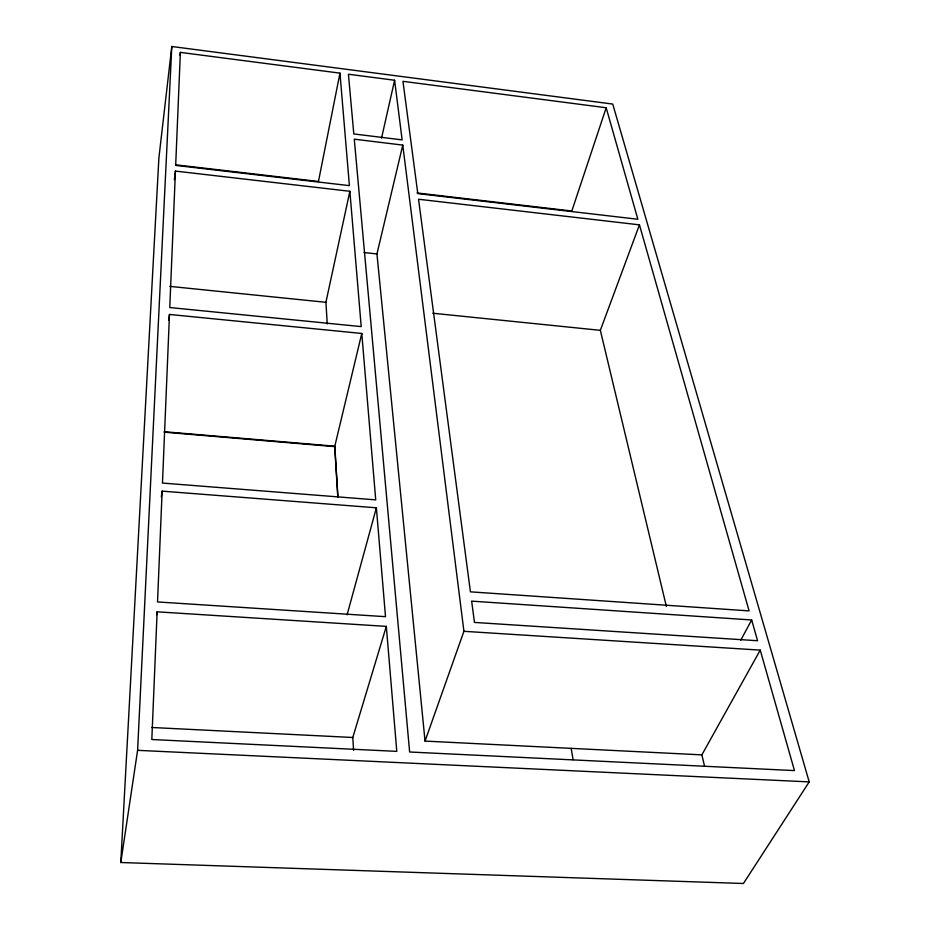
<?xml version="1.0" encoding="UTF-8"?>
<svg xmlns="http://www.w3.org/2000/svg" width="930" height="930" viewBox="0 0 930 930"><rect width="100%" height="100%" fill="white"/><g stroke="black" fill="none" stroke-linecap="round" stroke-linejoin="round"><path stroke-width="1.4" d="M157.124 611.824L151.822 739.524L396.785 751.37L386.322 626.378L157.124 611.824L156.705 614.672M162.134 491.145L157.53 601.942L385.508 616.683L376.383 507.803L162.134 491.145L161.332 496.887M169.481 314.456L162.471 483.065L375.72 499.863L361.782 333.463L169.481 314.456L168.725 320.211M175.433 171.085L169.772 307.539L361.2 326.604L349.866 191.289L175.433 171.085L174.363 179.664M180.374 52.394L175.677 165.401L349.389 185.64L339.962 73.145L180.374 52.394L180.025 55.254M120.795 862.517L137.605 750.336L171.794 46.5L612.742 104.067L809.205 781.898L743.43 883.5L120.795 862.517L158.891 157.926L171.794 46.5M339.962 73.145L318.455 181.466L175.631 164.808M327.255 323.942L325.919 302.308L349.866 191.289M381.544 138.117L394.611 80.247L348.425 74.237L353.807 133.943L402.12 139.884L394.611 80.247M425.045 741.094L376.952 253.948L402.771 145.103L354.284 139.175L409.63 751.998L794.464 770.598L760.24 650.117L463.919 631.307L425.045 741.094L701.859 754.869L760.24 650.117M337.823 497.248L334.695 446.632L361.782 333.463M347.088 614.846L376.383 507.803M353.586 750.44L352.796 737.49L386.322 626.378M606.186 107.752L637.852 219.259L417.803 193.614L402.957 81.329L606.186 107.752L571.811 211.005L417.024 192.952M666.368 606.418L600.35 330.336L639.445 224.839L418.547 199.241L470.417 591.84L749.092 610.894L639.445 224.839M740.71 640.259L751.673 619.973L471.65 601.14L474.463 622.426L757.578 640.735L751.673 619.973M137.605 750.336L809.205 781.898M151.567 727.481L352.796 737.49M164.285 431.729L334.8 446.202L337.927 496.818M164.226 432.171L334.695 446.632M169.818 286.37L325.919 302.308M432.787 313.224L600.35 330.336M364.025 252.542L376.952 253.948M701.859 754.869L704.545 766.088M571.148 748.359L573.124 759.74M402.771 145.103L463.919 631.307"/></g></svg>
